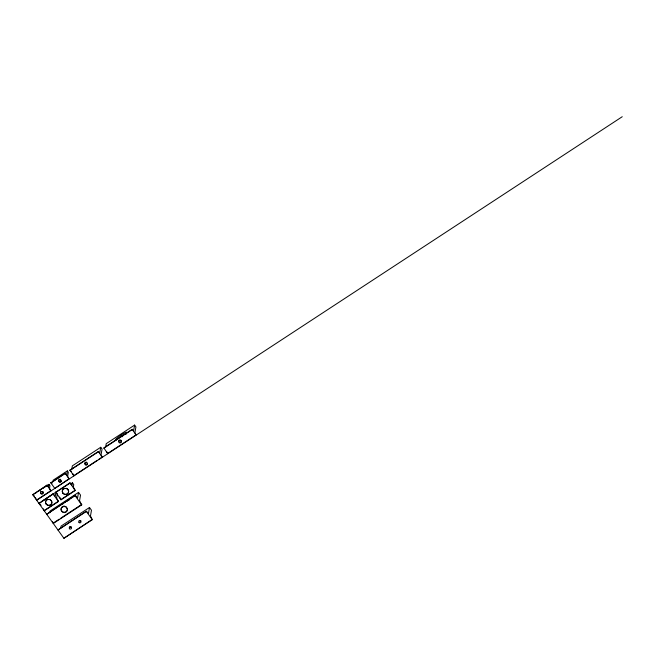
<?xml version="1.0" encoding="UTF-8"?>
<svg xmlns="http://www.w3.org/2000/svg" width="655" height="655" viewBox="0 0 655 655"><rect width="100%" height="100%" fill="white"/><g stroke="black" fill="none" stroke-linecap="round" stroke-linejoin="round"><path stroke-width="0.98" d="M60.784 527.987L61.111 526.071L89.506 507.478L91.479 510.237L90.472 515.976L92.281 519.693L63.887 538.287L32.75 494.754L47.004 485.134L48.552 486.804L48.978 484.332L43.14 488.163M35.337 497.481L36.696 500.264L622.25 116.713M53.219 493.829L38.972 503.449L53.219 493.829L55.274 496.113L55.97 492.126L41.781 501.419M48.978 484.332L49.968 485.715L49.534 488.18L50.893 490.972L47.004 485.134M43.336 508.861L44.229 510.802L58.426 501.501L56.592 497.947L57.288 493.96L55.97 492.126M45.539 502.688A3.169 3.046 9.9 0 1 50.05 499.732L51.303 500.772L51.851 502.262A3.169 3.046 9.9 0 1 47.348 505.218L45.76 503.228M67.359 470.88L68.349 472.263L67.637 476.324L69.045 478.797L54.799 488.409L50.853 482.899L65.099 473.278L66.654 474.949L67.359 470.88L53.161 480.18L52.883 481.81M51.303 500.772L50.091 499.495M49.829 512.816L50.157 510.957L78.551 492.363L80.524 495.106L79.55 500.682L81.687 504.882L53.292 523.476L52.49 521.511M72.443 482.743L73.761 484.585L73.344 486.976L75.178 490.529L60.98 499.831L55.773 492.159L69.97 482.858L72.025 485.134L72.443 482.743L70.773 483.84M69.045 478.797L65.099 473.278M60.98 499.831L59.621 497.079M62.847 493.207L62.29 491.717A3.169 3.046 9.9 0 1 66.794 488.761L68.046 489.801L68.603 491.291A3.169 3.046 9.9 0 1 64.1 494.247L62.847 493.207L62.331 491.479A3.169 3.046 9.9 0 1 64.419 488.384M61.603 511.285L61.046 509.795A3.169 3.046 9.9 0 1 65.549 506.839L66.802 507.879L67.359 509.369A3.169 3.046 9.9 0 1 62.855 512.325L61.603 511.285L61.111 509.393A3.169 3.046 9.9 0 1 62.462 506.651M72.672 473.36L73.868 475.923L69.979 470.085L98.365 451.492L99.748 452.924L100.739 447.267L72.353 465.861L71.69 469.635M68.046 489.801L67.539 488.966M75.178 490.529L69.97 482.858M66.802 507.879L67.432 508.968A3.169 3.046 9.9 0 1 62.921 511.923L61.668 510.884M63.887 538.287L91.504 519.923M81.687 504.882L75.112 495.688L75.194 495.205L77.577 497.947L78.551 492.363M92.281 519.693L86.362 511.416L88.499 513.217L89.506 507.478M100.739 447.267L102.057 449.109L101.066 454.767L102.254 457.321L98.365 451.492M106.961 451.925L107.731 453.735L103.842 447.897L132.236 429.303L133.62 430.736L134.611 425.079L106.216 443.672L105.561 447.447M115.812 440.307L116.058 438.932A9.882 1.981 -35.6 0 1 126.464 432.112L126.104 434.183M134.611 425.079L135.921 426.921L134.938 432.578L136.125 435.141L132.236 429.303M32.75 494.754L46.947 485.453M50.853 482.899L65.05 473.598M69.921 470.405L98.307 451.811M103.785 448.217L132.179 429.623M34.789 493.633L36.459 492.535M38.964 490.898L41.47 489.252M36.754 499.945L50.943 490.652M73.917 475.604L97.3 460.285M98.97 459.196L102.311 457.002M107.788 453.416L135.348 435.37M55.716 492.478L69.913 483.177M44.286 510.482L58.483 501.181M61.038 499.511L75.227 490.21M75.194 495.205L46.718 514.281L75.112 495.688M53.374 522.993L59.22 519.169M60.89 518.072L81.769 504.399M86.419 511.096L57.976 530.018L86.362 511.416M120.897 440.242L120.602 440.054A1.326 1.277 9.9 0 0 118.719 441.29L119.472 442.346A1.326 1.277 9.9 0 0 121.363 441.11L121.126 440.488M86.771 462.266L86.738 462.242A1.326 1.277 9.9 0 0 84.847 463.478L85.609 464.534A1.326 1.277 9.9 0 0 87.475 463.634M67.072 488.671L66.843 488.524A3.169 3.046 9.9 0 0 66.049 488.27M65.852 506.585L66.319 506.88M69.979 470.085L71.362 471.518M62.888 492.969L64.141 494.001A3.169 3.046 9.9 0 0 68.644 491.053L68.095 489.555M46.137 503.941L47.389 504.972A3.169 3.046 9.9 0 0 51.901 502.025L51.344 500.535M50.91 482.579L51.941 483.693M32.807 494.435L34.355 496.105M39.022 503.13L41.085 505.406M121.371 434.879L122.69 436.721M53.161 494.148L58.426 501.501M42.993 491.668L43.222 492.29A1.326 1.277 9.9 0 1 41.339 493.526L40.585 492.47A1.326 1.277 9.9 0 1 40.888 491.545M46.096 504.178L45.58 502.45A3.169 3.046 9.9 0 1 47.668 499.356M62.839 503.892A10.267 2.063 -35.6 0 1 63.314 503.548M64.739 502.557A10.267 2.063 -35.6 0 1 65.222 502.238M66.638 501.345A10.267 2.063 -35.6 0 1 67.105 501.067M67.555 500.805A10.267 2.063 -35.6 0 1 68.005 500.559M68.857 500.109A10.267 2.063 -35.6 0 1 69.274 499.904M63.199 506.299A3.169 3.046 9.9 0 1 64.837 506.192M80.852 520.758A1.154 1.105 9.9 0 1 79.247 520.463M71.387 526.956A1.154 1.105 9.9 0 1 69.782 526.661M61.202 481.081A1.326 1.277 9.9 0 1 59.441 481.671L58.688 480.614A1.326 1.277 9.9 0 1 58.991 479.689M59.245 479.468A1.326 1.277 9.9 0 1 60.571 479.378M120.815 440.717L120.52 440.537A1.326 1.277 9.9 0 0 118.637 441.765L119.39 442.829A1.326 1.277 9.9 0 0 121.273 441.593L120.815 440.717M86.943 462.905L86.648 462.717A1.326 1.277 9.9 0 0 84.765 463.953L85.527 465.009A1.326 1.277 9.9 0 0 87.41 463.773L86.943 462.905M60.776 480.041L60.489 479.861A1.326 1.277 9.9 0 0 58.598 481.089L59.359 482.154A1.326 1.277 9.9 0 0 61.242 480.917L60.776 480.041M42.673 491.897L42.387 491.717A1.326 1.277 9.9 0 0 40.504 492.953L41.257 494.009A1.326 1.277 9.9 0 0 43.14 492.773L42.673 491.897M69.651 528.79A1.154 1.105 9.9 0 0 71.526 528.167A1.154 1.105 9.9 0 0 70.003 526.907A1.154 1.105 9.9 0 0 69.651 528.79M79.116 522.592A1.154 1.105 9.9 0 0 80.991 521.969A1.154 1.105 9.9 0 0 79.468 520.709A1.154 1.105 9.9 0 0 79.116 522.592"/></g></svg>
